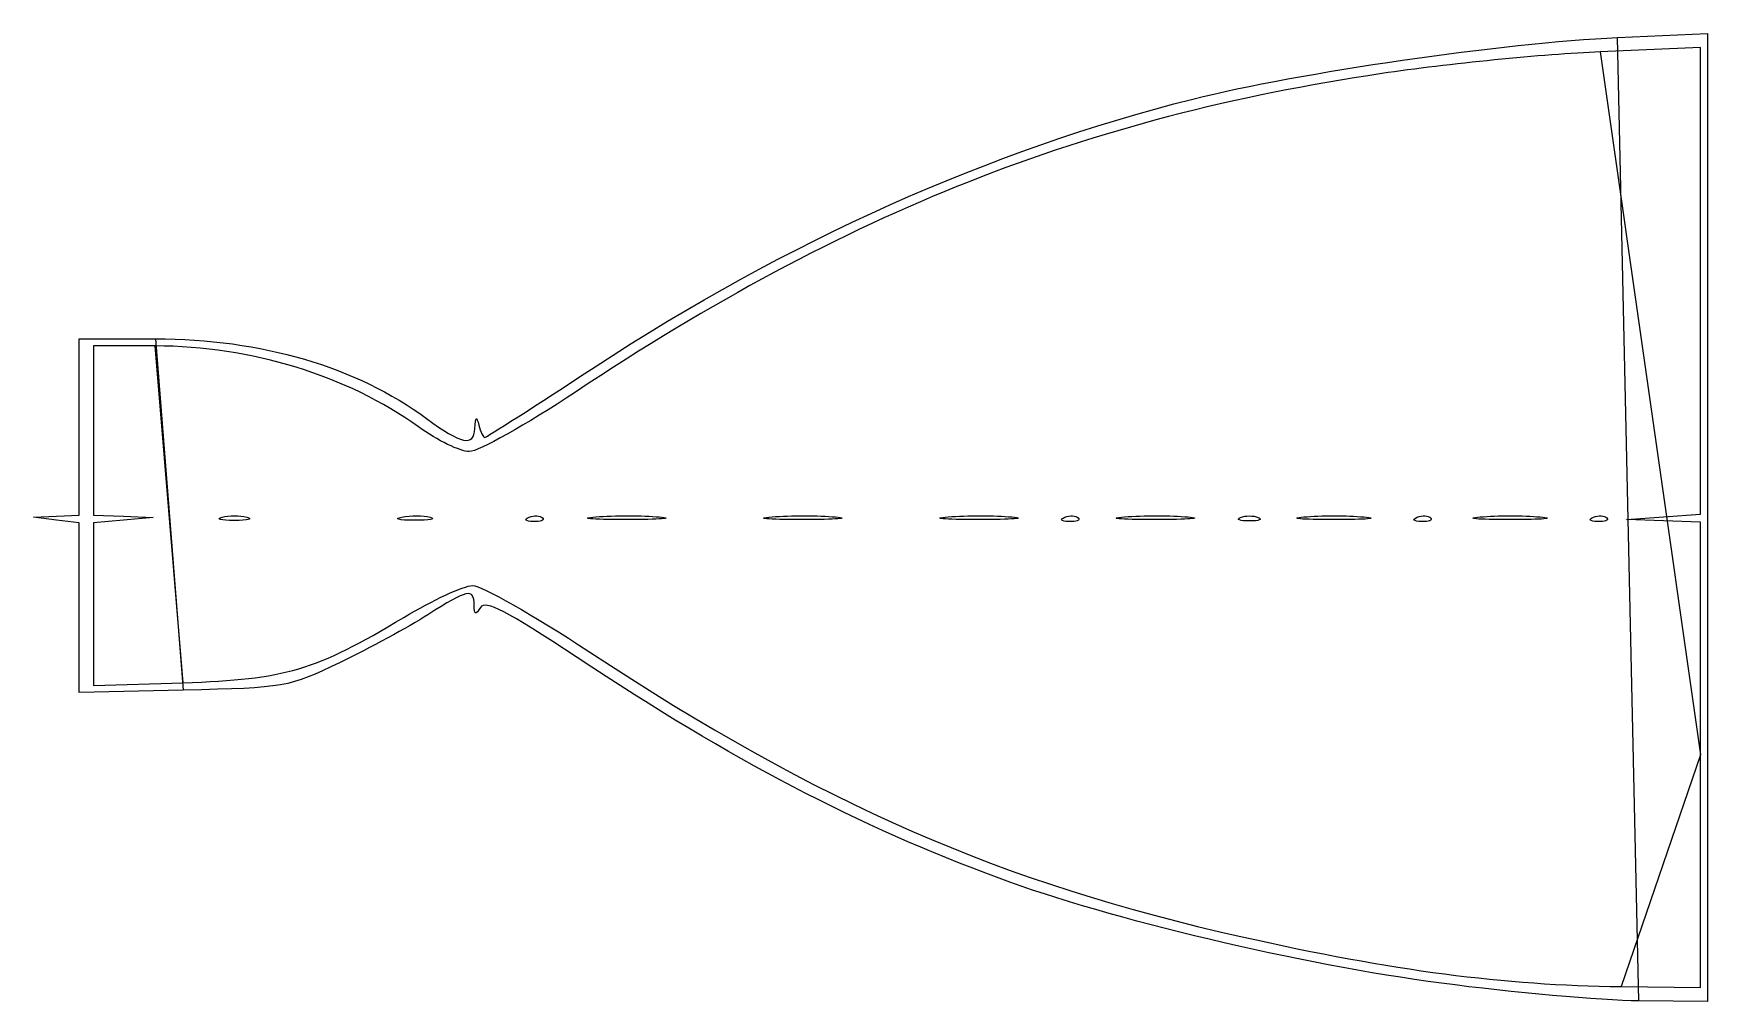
# Model space of a CAD drawing. Extents: x 24 to 202, y 21 to 124.
import ezdxf

# ---------------------------------------------------------------- set-up
doc = ezdxf.new("R2010")
doc.units = 0
doc.layers.add('trace', color=7, linetype='CONTINUOUS')

msp = doc.modelspace()

# ---------------------------------------------------------------- linework, layer by layer
at = {"layer": 'trace', "color": 7}
for points in [[(192.187496, 123.543882), (201.75, 123.976487), (201.75, 72.488242), (201.75, 21), (194.437496, 21.06752)], [(201, 47.25), (201, 72), (197.062496, 72.138735), (193.125, 72.27747), (197.062496, 72.55293), (201, 72.82839), (201, 97.649354), (201, 122.470317), (190.312496, 122.025316)], [(39.5625, 54.118712), (28.5, 53.862424), (28.5, 62.883688), (28.5, 71.90496), (26.0625, 72.20745), (23.625, 72.509947), (26.0625, 72.62997), (28.5, 72.75), (28.5, 82.125), (28.5, 91.5), (36.592426, 91.5)], [(36.5625, 90.737146), (30, 90.75), (30, 81.75), (30, 72.75), (33.1875, 72.618967), (36.375, 72.487942), (33.1875, 72.200842), (30, 71.91375), (30, 63.25656), (30, 54.59936), (39.5625, 54.913032)], [(43.6875, 72.516998), (43.6875, 72.516998)], [(62.821244, 72.530404), (62.821244, 72.530422)], [(76.359375, 72.512298), (76.359375, 72.51227)], [(83.460128, 72.551848), (83.460128, 72.552174)], [(102.210128, 72.551848), (102.210128, 72.552174)], [(120.960128, 72.551848), (120.960128, 72.552174)], [(133.359376, 72.512298), (133.359376, 72.51227)], [(139.710128, 72.551848), (139.710128, 72.552174)], [(152.062496, 72.49667), (152.062496, 72.49667)], [(158.812496, 72.549094), (158.812496, 72.549094)], [(170.859376, 72.512298), (170.859376, 72.51227)], [(177.562496, 72.549094), (177.562496, 72.549094)], [(189.609376, 72.512298), (189.609376, 72.51227)], [(192.562496, 22.594872), (201, 22.5), (201, 47.25), (201, 47.25)], [(173.455264, 22.941336), (173.455264, 22.941328)]]:
    msp.add_lwpolyline(points, close=True, dxfattribs=at)
for points in [[(147, 117.003478), (158.232712, 119.830836), (180.111624, 122.997572), (192.187496, 123.543882)], [(190.312496, 122.025316), (184.434376, 121.780566), (173.988384, 120.740662), (167.099184, 119.714418)], [(167.099184, 119.714418), (135.437488, 114.997964), (110.254808, 105.054445), (81.286656, 85.830883)], [(83.38884, 88.526238), (103.769896, 101.880802), (125.41276, 111.569808), (147, 117.003478)], [(36.592426, 91.5), (47.838023, 91.5), (58.020198, 88.508734), (65.433306, 83.027278)], [(64.603812, 82.12202), (56.991423, 87.590977), (46.816346, 90.717064), (36.5625, 90.737146)], [(71.63133, 81), (71.780569, 81), (77.071447, 84.386807), (83.38884, 88.526238)], [(81.286656, 85.830883), (76.03962, 82.348898), (70.960643, 79.5), (70.000034, 79.5)], [(70.000034, 79.5), (69.039426, 79.5), (66.611125, 80.679909), (64.603812, 82.12202)], [(65.433306, 83.027278), (69.170358, 80.263999), (70.48406, 79.99221), (70.587001, 81.961038)], [(70.587001, 81.961038), (70.653369, 83.230404), (70.75534, 83.31375), (71.016994, 82.3125)], [(71.016994, 82.3125), (71.20564, 81.590625), (71.482091, 81), (71.63133, 81)], [(45, 72.174), (43.55625, 72.174), (42.965625, 72.32835), (43.6875, 72.516998)], [(43.6875, 72.516998), (44.409375, 72.705638), (45.590625, 72.705638), (46.3125, 72.516998)], [(46.3125, 72.516998), (47.034375, 72.32835), (46.44375, 72.174), (45, 72.174)], [(64.125, 72.189094), (62.475, 72.197422), (61.88831, 72.351012), (62.821244, 72.530404)], [(62.821244, 72.530422), (63.754179, 72.709814), (65.104179, 72.703004), (65.821244, 72.51527)], [(65.821244, 72.51527), (66.53831, 72.327552), (65.774996, 72.18077), (64.125, 72.189094)], [(76.812502, 72.059178), (75.93879, 72.095178), (75.761078, 72.272883), (76.359375, 72.512298)], [(76.359375, 72.51227), (76.900778, 72.728922), (77.547653, 72.702282), (77.796878, 72.453094)], [(77.796878, 72.453094), (78.046095, 72.203869), (77.603122, 72.026614), (76.812502, 72.059178)], [(86.625, 72.265866), (82.912504, 72.268106), (81.488312, 72.396846), (83.460128, 72.551848)], [(83.460128, 72.552174), (85.431952, 72.707183), (88.469456, 72.705308), (90.210128, 72.547694)], [(90.210128, 72.547694), (91.950808, 72.390403), (90.337504, 72.263578), (86.625, 72.265866)], [(105.375, 72.265866), (101.662504, 72.268106), (100.238312, 72.396846), (102.210128, 72.551848)], [(102.210128, 72.552174), (104.181952, 72.707183), (107.219456, 72.705308), (108.960128, 72.547694)], [(108.960128, 72.547694), (110.700808, 72.390403), (109.087496, 72.263578), (105.375, 72.265866)], [(124.125, 72.265866), (120.412496, 72.268106), (118.988312, 72.396846), (120.960128, 72.551848)], [(120.960128, 72.552174), (122.931952, 72.707183), (125.969456, 72.705308), (127.710128, 72.547694)], [(127.710128, 72.547694), (129.450808, 72.390403), (127.837496, 72.263578), (124.125, 72.265866)], [(133.812504, 72.059178), (132.938792, 72.095178), (132.76108, 72.272883), (133.359376, 72.512298)], [(133.359376, 72.51227), (133.900776, 72.728922), (134.547656, 72.702282), (134.79688, 72.453094)], [(134.79688, 72.453094), (135.046096, 72.203869), (134.60312, 72.026614), (133.812504, 72.059178)], [(142.875, 72.265866), (139.162496, 72.268106), (137.738312, 72.396846), (139.710128, 72.551848)], [(139.710128, 72.552174), (141.681952, 72.707183), (144.719456, 72.705308), (146.460128, 72.547694)], [(146.460128, 72.547694), (148.200808, 72.390403), (146.587496, 72.263578), (142.875, 72.265866)], [(153, 72.118377), (151.968752, 72.118377), (151.546872, 72.288612), (152.062496, 72.49667)], [(152.062496, 72.49667), (152.578128, 72.704727), (153.421872, 72.704727), (153.937496, 72.49667)], [(153.937496, 72.49667), (154.453128, 72.288612), (154.031248, 72.118377), (153, 72.118377)], [(162, 72.261994), (158.493752, 72.261994), (157.059376, 72.391189), (158.812496, 72.549094)], [(158.812496, 72.549094), (160.565624, 72.706991), (163.434376, 72.706991), (165.187496, 72.549094)], [(165.187496, 72.549094), (166.940624, 72.391189), (165.506248, 72.261994), (162, 72.261994)], [(171.312504, 72.059178), (170.438792, 72.095178), (170.26108, 72.272883), (170.859376, 72.512298)], [(170.859376, 72.51227), (171.400776, 72.728922), (172.047656, 72.702282), (172.29688, 72.453094)], [(172.29688, 72.453094), (172.546096, 72.203869), (172.10312, 72.026614), (171.312504, 72.059178)], [(180.75, 72.261994), (177.243752, 72.261994), (175.809376, 72.391189), (177.562496, 72.549094)], [(177.562496, 72.549094), (179.315624, 72.706991), (182.184376, 72.706991), (183.937496, 72.549094)], [(183.937496, 72.549094), (185.690624, 72.391189), (184.256248, 72.261994), (180.75, 72.261994)], [(190.062504, 72.059178), (189.188792, 72.095178), (189.01108, 72.272883), (189.609376, 72.512298)], [(189.609376, 72.51227), (190.150776, 72.728922), (190.797656, 72.702282), (191.04688, 72.453094)], [(191.04688, 72.453094), (191.296096, 72.203869), (190.85312, 72.026614), (190.062504, 72.059178)], [(63.018746, 61.85324), (66.102186, 63.707704), (69.396514, 65.230616), (70.339477, 65.237496)], [(70.511485, 63.187496), (70.495677, 64.99456), (69.854558, 64.857608), (65.584336, 62.135)], [(70.339477, 65.237496), (71.282439, 65.243896), (76.851187, 62.093048), (82.71448, 58.23456)], [(71.186158, 62.922384), (70.655042, 62.083584), (70.520682, 62.136384), (70.511485, 63.187496)], [(81.487168, 57.582896), (73.896286, 62.61328), (71.708494, 63.747312), (71.186158, 62.922384)], [(39.5625, 54.913032), (50.43546, 55.269688), (53.657108, 56.222912), (63.018746, 61.85324)], [(65.584336, 62.135), (63.544201, 60.834256), (59.34375, 58.556128), (56.25, 57.072504)], [(56.25, 57.072504), (50.695142, 54.40864), (50.487054, 54.371808), (39.5625, 54.118712)], [(126.373936, 34.110848), (111.258664, 39.704376), (98.017752, 46.628272), (81.487168, 57.582896)], [(82.71448, 58.23456), (107.414664, 41.979936), (126.506216, 33.6452), (152.25, 27.877656)], [(173.455264, 22.941328), (158.326872, 24.940384), (138.344968, 29.680872), (126.373936, 34.110848)], [(152.25, 27.877656), (168.350128, 24.270648), (180.06552, 22.735392), (192.562496, 22.594872)], [(194.437496, 21.06752), (190.415624, 21.10464), (180.973616, 21.947856), (173.455264, 22.941336)]]:
    msp.add_open_spline(points, degree=3, dxfattribs=at)

doc.saveas('drawing.dxf')
